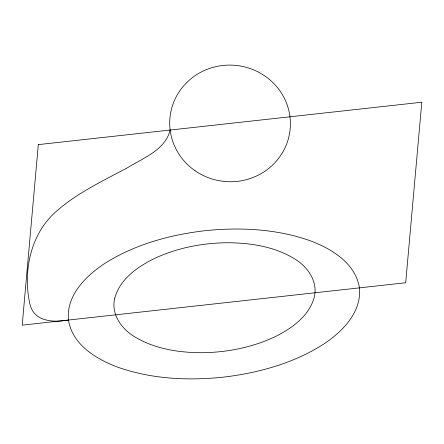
<?xml version="1.0" encoding="UTF-8"?>
<svg xmlns="http://www.w3.org/2000/svg" width="444" height="444" viewBox="0 0 444 444"><rect width="100%" height="100%" fill="white"/><g stroke="black" fill="none" stroke-linecap="round" stroke-linejoin="round"><path stroke-width="0.67" d="M170.135 130.048C165.396 149.811 143.529 157.853 127.883 167.51C109.762 177.217 91.214 186.258 74.093 197.702A400.96 101.582 -7.1 0 0 58.763 209.318C30.963 231.485 22.383 270.746 29.976 304.268C34.049 322.044 54.007 322.588 68.476 320.035C72.255 344.605 96.148 359.063 117.532 367.105C151.226 379.065 187.745 380.835 223.071 377.178C258.142 373.049 293.245 363.447 323.26 344.361C342.113 331.934 361.838 312.387 359.412 287.867C355.633 263.298 331.74 248.84 310.356 240.798C276.662 228.838 240.143 227.067 204.817 230.725C169.747 234.854 134.643 244.455 104.629 263.542C85.775 275.968 66.051 295.515 68.476 320.035M38.312 144.616L22.2 325.152L405.688 282.756L421.8 102.225L38.312 144.616M114.608 298.834C111.067 314.241 121.539 328.804 134.188 336.491C154.617 349.078 179.204 352.741 202.841 352.714C227.633 352.303 252.542 347.363 275.03 336.741C291.869 328.338 309.579 315.912 314.391 296.62C317.932 281.213 307.459 266.65 294.816 258.963C274.381 246.37 249.794 242.713 226.157 242.74C201.365 243.151 176.462 248.091 153.974 258.708C137.129 267.116 119.419 279.542 114.608 298.834M195.094 170.757A60.367 58.314 5.1 0 0 290.143 129.265A60.367 58.314 5.1 0 0 204.934 70.241A60.367 58.314 5.1 0 0 195.094 170.757"/></g></svg>
